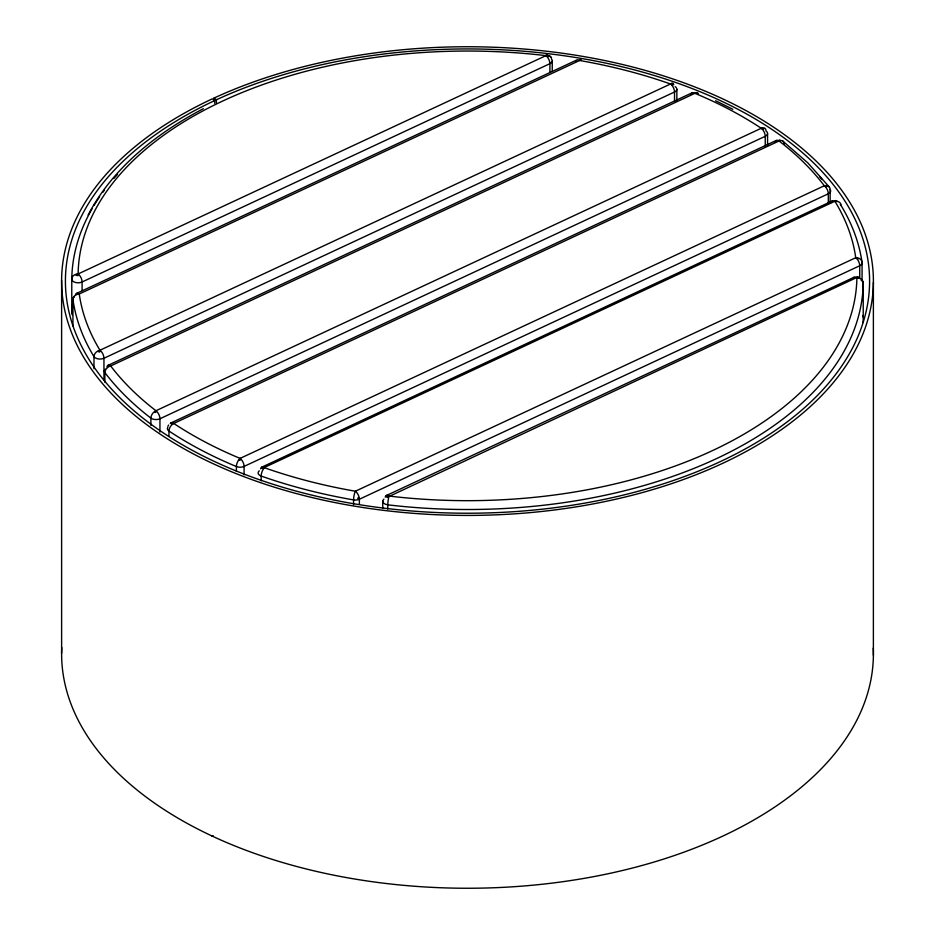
<?xml version="1.0" encoding="UTF-8"?>
<svg xmlns="http://www.w3.org/2000/svg" width="935" height="935" viewBox="0 0 935 935"><rect width="100%" height="100%" fill="white"/><g stroke="black" fill="none" stroke-linecap="round" stroke-linejoin="round"><path stroke-width="1.4" d="M552.234 71.153L552.258 60.985M676.87 89.421L676.846 101.144M767.577 133.775L767.565 145.439M77.862 275.743L78.119 273.955A389.404 224.821 0 0 1 545.923 55.644L547.817 55.165M99.706 352.027L99.963 350.239A389.392 224.809 0 0 1 79.265 293.987L579.618 60.494A6.346 1.496 -80.1 0 1 581.208 60.05M155.701 412.522L155.958 410.734A389.392 224.809 0 0 1 110.681 365.959A6.346 3.261 65 0 0 106.894 366.824M779.299 139.981L779.042 140.975L173.746 423.438L171.339 423.684M859.732 277.835L859.732 265.75A6.346 3.261 65 0 0 855.747 257.721A389.392 224.821 0 0 0 835.037 201.481L835.294 200.476M857.138 276.76L856.892 277.765A389.404 224.821 0 0 1 389.077 496.064L386.751 496.859M239.383 460.125L240.096 458.395L824.319 185.761L826.68 186.486M167.926 426.278L168.604 425.028M88.112 215.05C112.866 167.552 156.764 133.202 203.386 108.67M76.962 275.58L78.119 273.955L545.923 55.644L548.261 55.644M98.806 351.864L99.963 350.239L670.547 83.975L672.873 83.975M154.801 412.358L155.958 410.734L761.254 128.27L763.673 128.82M213.063 835.855L212.128 836.206M780.199 140.145L779.042 140.975A6.346 3.261 65 0 0 775.197 142.062M262.127 468.528L836.194 200.639M858.049 276.924L387.195 497.338M76.226 275.229L78.119 273.955A6.346 3.261 65 0 1 82.105 281.984L82.105 290.528M98.081 351.513L99.963 350.239A6.346 3.261 65 0 1 103.949 358.269L103.949 380.019M76.448 293.496L576.801 60.004A6.346 3.261 65 0 1 579.618 60.494A389.392 224.809 0 0 1 670.535 83.986A6.346 2.7 -70.6 0 1 673.738 84.805M107.864 365.456L692.087 92.822M170.93 422.947L776.225 140.484M261.636 467.243L832.22 200.978M386.26 495.573L854.064 277.263M75.828 274.808L78.119 273.955A6.346 5.178 0.8 0 0 71.773 279.098L71.773 313.272A6.346 3.658 0 0 0 72.392 314.873M831.192 202.568A6.346 3.261 65 0 1 835.037 201.469L836.93 200.99M858.774 277.274L856.892 277.765A6.346 3.261 65 0 0 853.433 277.882M262.045 467.979L264.465 467.734A389.392 224.821 0 0 0 355.382 491.226L855.747 257.721L857.979 258.656M386.669 496.31L389.077 496.064A6.346 1.04 -83.2 0 0 387.803 504.83L387.803 509.108M859.183 277.695L856.892 277.765A6.346 5.178 0.8 0 1 863.227 282.978L863.227 317.152A395.739 228.479 0 0 1 863.04 322.54M171.619 423.169L173.746 423.438A389.392 224.821 0 0 0 240.096 458.395A6.346 3.261 65 0 1 244.082 466.413L244.082 474.875M262.326 467.465L264.465 467.734A6.346 2.7 -70.6 0 0 261.157 476.044L261.157 480.87M386.95 495.795L389.077 496.064A6.346 3.261 65 0 0 385.232 497.151M548.342 56.193L545.923 55.644A6.346 3.261 65 0 1 549.909 63.673L549.909 72.217M674.532 101.67L674.532 92.004A6.346 3.261 65 0 0 670.547 83.975L672.955 84.524M715.602 100.723L732.853 109.29M763.392 129.334L761.254 128.27A389.392 224.809 0 0 0 694.904 93.325A6.346 3.261 65 0 0 691.117 94.19M670.547 83.975L672.674 85.038M548.062 56.708L545.923 55.644A6.346 1.04 -83.2 0 1 547.162 56.018M826.365 186.906L824.319 185.761A389.392 224.821 0 0 0 779.042 140.975A6.346 4.137 -52.4 0 1 784.114 143.955M357.731 498.25L359.367 499.243L859.732 265.75A6.346 3.658 0 0 0 862.058 262.606A395.739 228.479 0 0 0 841.021 205.443A6.346 3.658 0 0 0 840.238 204.555M857.687 258.96L855.747 257.721A6.346 5.166 -8 0 1 862.058 262.606L862.058 280.734M214.01 98.07L216.394 99.776A402.085 232.137 0 0 1 864.91 245.776A402.085 232.137 0 0 1 322.411 497.584A402.085 232.137 0 0 1 214.746 100.548L212.35 98.829A405.883 234.334 0 0 0 321.044 499.629A405.883 234.334 0 0 0 868.673 245.438A405.883 234.334 0 0 0 214.01 98.07L214.01 100.98M212.222 835.703L213.016 836.264M782.63 140.94L807.793 162.83L829.345 187.082M550.224 56.427L551.545 57.888L549.418 55.539M358.339 497.537L359.367 499.243L359.367 504.082M240.166 460.184L240.096 458.395A6.346 3.027 -67.4 0 0 236.391 466.542L236.391 471.38M382.742 501.09L382.754 508.067M873.383 282.382L873.383 655.213M828.305 203.456L828.305 193.79A6.346 3.261 65 0 0 824.319 185.761A6.346 4.745 -37.2 0 1 830.128 189.466L830.128 202.766M765.239 145.965L765.239 136.3A6.346 3.658 0 0 0 766.046 131.052A6.346 3.904 -56.4 0 0 761.254 128.27A6.346 3.261 65 0 1 765.239 136.3L159.943 418.763A6.346 3.658 0 0 1 150.886 418.12A395.739 228.479 0 0 1 104.872 372.598A6.346 3.658 0 0 1 105.328 369.173M353.559 504.736L353.559 499.909A6.346 1.496 -80.1 0 1 355.382 491.226A6.346 3.261 65 0 1 359.367 499.243A6.346 3.658 0 0 1 353.559 499.909A395.739 228.479 0 0 1 261.157 476.044A6.346 3.658 0 0 1 259.287 470.796M216.394 99.776L216.394 102.698M214.746 100.548L214.746 103.458M168.966 435.85L168.966 431.023A6.346 3.658 0 0 1 167.797 427.342M159.943 432.052L159.943 418.763A6.346 3.261 65 0 0 155.958 410.734A6.346 4.137 -52.4 0 0 150.886 418.12L150.886 425.367M104.872 382.263L104.872 372.598A6.346 4.745 -37.2 0 1 110.681 365.959L694.904 93.325A6.346 3.027 -67.4 0 1 698.433 94.073M93.979 368.717L93.979 356.632A395.739 228.479 0 0 1 72.942 299.469A6.346 3.658 0 0 1 74.204 296.956M72.942 326.046L72.942 299.469A6.346 5.166 -8 0 1 79.265 293.987A6.346 3.261 65 0 0 75.408 295.074M61.616 280.395L61.616 653.226M170.299 423.567A6.346 3.261 65 0 1 173.746 423.438A6.346 3.904 -56.4 0 0 168.966 431.023A395.739 228.479 0 0 0 236.391 466.542A6.346 3.658 0 0 0 244.082 466.413L828.305 193.79A6.346 3.658 0 0 0 830.128 189.466M819.492 176.551A395.739 228.479 0 0 1 822.064 179.497M575.773 61.581A6.346 3.261 65 0 1 576.17 60.623M99.963 350.239A6.346 4.885 -31.3 0 0 93.979 356.632A6.346 3.658 0 0 0 103.949 358.269L674.532 92.004A6.346 3.658 0 0 0 676.753 88.416M675.187 86.663A6.346 3.658 0 0 1 676.18 87.481M835.037 201.469A6.346 4.885 -31.3 0 1 841.021 205.443M260.608 468.821A6.346 3.261 65 0 1 264.465 467.734M551.428 58.998A6.346 3.658 0 0 1 549.909 63.673L82.105 281.984A6.346 3.658 0 0 1 75.361 282.428A6.346 3.658 0 0 1 71.773 279.098A395.739 228.479 0 0 1 92.039 208.844M71.773 313.272A395.739 228.479 0 0 1 72.147 305.184M94.003 205.513A395.739 228.479 0 0 1 99.683 196.736M102.757 192.388A395.739 228.479 0 0 1 104.358 190.237M113.801 178.55A395.739 228.479 0 0 1 117.529 174.377M862.619 315.551A6.346 3.658 0 0 1 863.227 317.152M861.123 280.219A6.346 3.658 0 0 1 863.227 282.978A395.739 228.479 0 0 1 387.803 504.83A6.346 3.658 0 0 1 383.876 499.15M873.267 648.13A405.883 234.334 0 0 1 466.986 888.25A405.883 234.334 0 0 1 61.768 647.534"/></g></svg>
